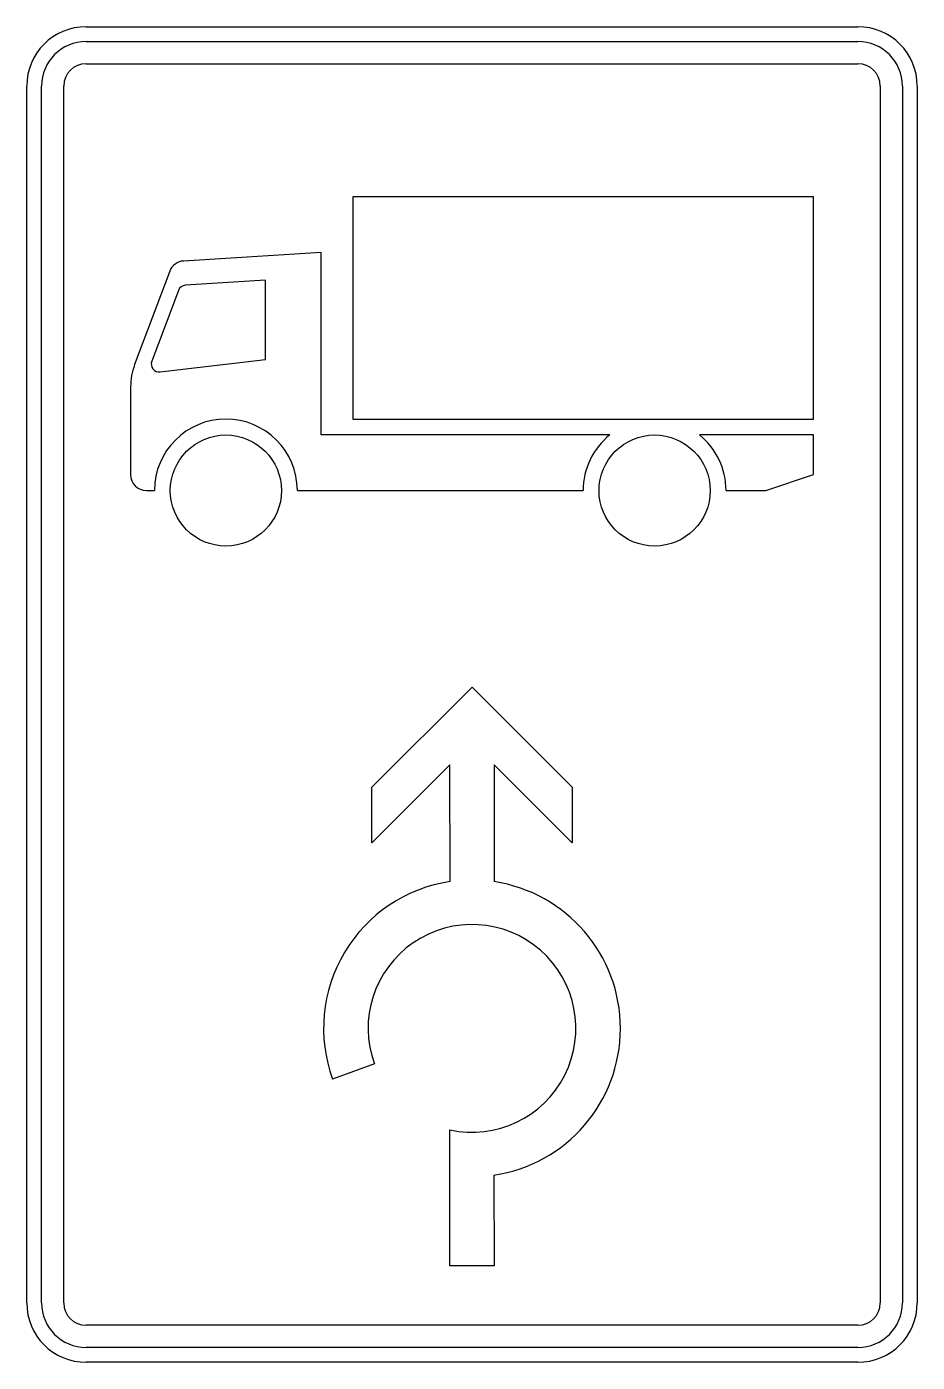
# Model space of a CAD drawing. Extents: x 0 to 600, y 0 to 900.
import ezdxf

# ---------------------------------------------------------------- set-up
doc = ezdxf.new("R2010")
doc.units = 0
doc.header["$LTSCALE"] = 25
doc.linetypes.add('AUSGEZOGEN', pattern=[0])
doc.layers.get('0').update_dxf_attribs({"linetype": 'AUSGEZOGEN'})

msp = doc.modelspace()

# ---------------------------------------------------------------- linework, layer by layer
for p, q in [((40, 900), (560, 900)), ((40, 890), (560, 890)), ((40, 875), (560, 875)), ((0, 40), (0, 860)), ((10, 40), (10, 860)), ((25, 40), (25, 860)), ((575, 860), (575, 40)), ((590, 860), (590, 40)), ((600, 860), (600, 40)), ((530, 785.35), (219.77, 785.35)), ((219.77, 785.35), (219.77, 635.58)), ((530, 635.58), (530, 785.35)), ((198.37, 747.91), (105.67, 742.11)), ((198.37, 624.88), (198.37, 747.91)), ((96.32, 735.19), (72.72, 672.27)), ((160.93, 729.19), (106.88, 725.81)), ((160.93, 675.7), (160.93, 729.19)), ((102.2, 722.35), (84.27, 674.53)), ((89.91, 667.34), (160.93, 675.7)), ((70, 657.24), (70, 598.14)), ((219.77, 635.58), (530, 635.58)), ((392.77, 624.88), (198.37, 624.88)), ((530, 624.88), (453.28, 624.88)), ((530, 598.14), (530, 624.88)), ((497.91, 587.44), (530, 598.14)), ((80.7, 587.44), (86.05, 587.44)), ((182.33, 587.44), (374.88, 587.44)), ((471.16, 587.44), (497.91, 587.44)), ((232.5, 387.5), (300, 455)), ((300, 455), (367.5, 387.5)), ((285, 402.5), (232.5, 350)), ((285.23, 323.9), (285, 402.5)), ((315, 402.5), (314.88, 323.89)), ((367.5, 350), (315, 402.5)), ((232.5, 350), (232.5, 387.5)), ((367.5, 387.5), (367.5, 350)), ((234.22, 201.06), (206.03, 190.8)), ((285, 65), (285, 156.63)), ((314.77, 126.1), (315, 65)), ((315, 65), (285, 65)), ((560, 25), (40, 25)), ((560, 10), (40, 10)), ((560, 0), (40, 0))]:
    msp.add_line(p, q)
for centre in [(134.19, 587.44), (423.02, 587.44)]:
    msp.add_circle(centre, 37.44)
for centre, radius, start, end in [((40, 860), 40, 90, 180), ((560, 860), 40, 0, 90), ((40, 860), 30, 90, 180), ((560, 860), 30, 0, 90), ((40, 860), 15, 90, 180), ((560, 860), 15, 0, 90), ((106.34, 731.44), 10.7, 93.57633, 159.44395), ((107.21, 720.47), 5.35, 93.57633, 159.44395), ((112.79, 657.24), 42.79, 159.44395, 180), ((89.28, 672.65), 5.35, 159.44395, 276.70984), ((134.19, 587.44), 48.14, 0, 180), ((423.02, 587.44), 48.14, 128.94244, 180), ((423.02, 587.44), 48.14, 0, 51.05756), ((80.7, 598.14), 10.7, 180, 270), ((300, 225), 100, 98.495, 200), ((300, 225), 100, 278.495, 441.445), ((300, 225), 70, 257.625, 560), ((40, 40), 40, 180, 270), ((40, 40), 30, 180, 270), ((40, 40), 15, 180, 270), ((560, 40), 40, 270, 360), ((560, 40), 30, 270, 360), ((560, 40), 15, 270, 360)]:
    msp.add_arc(centre, radius, start, end)

doc.saveas('drawing.dxf')
